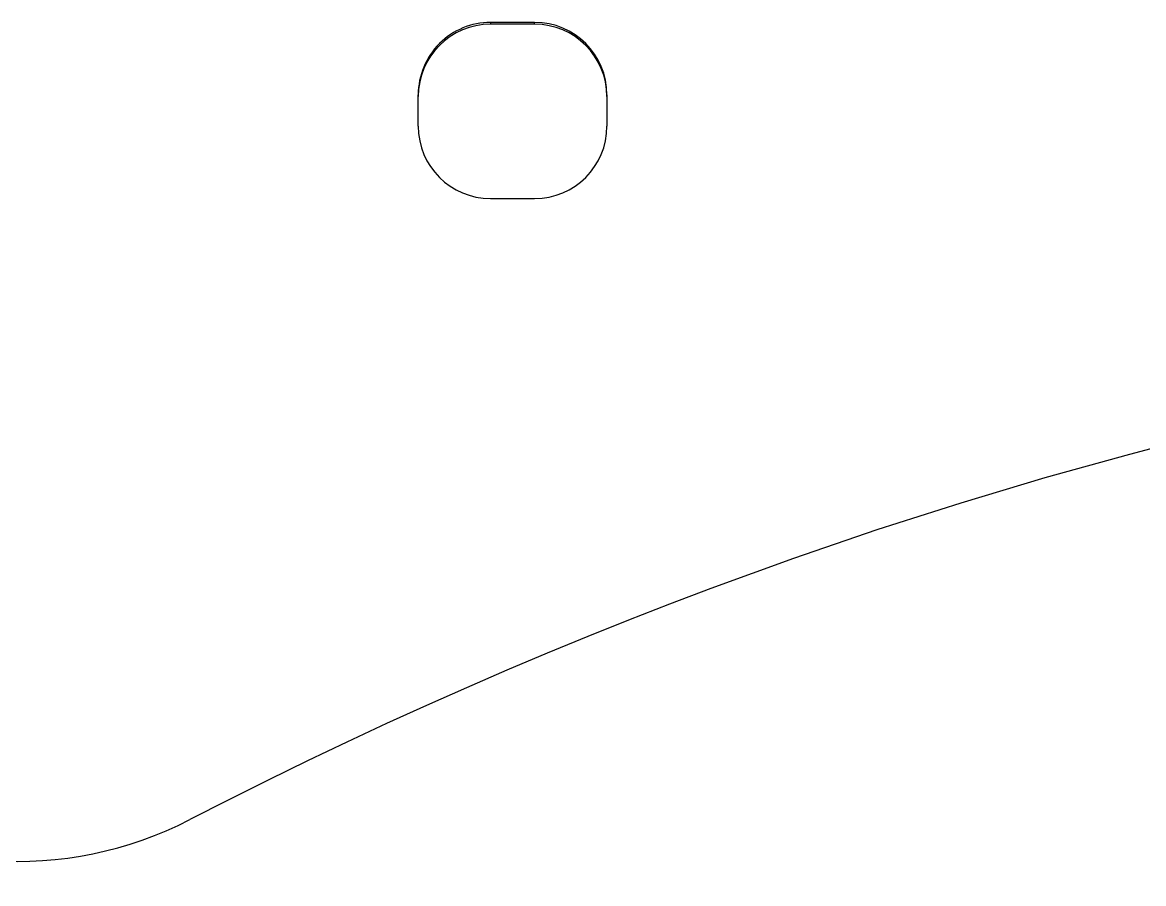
# Model space of a CAD drawing. Header units: millimetres. Extents: x 927 to 1533, y 508 to 795.
# Drawn here: x 1121.77 to 1139.59, y 618.42 to 632.11 of the extents above; entities that cross this region are included whole.
import ezdxf

# ---------------------------------------------------------------- set-up
doc = ezdxf.new("R2010")
doc.units = ezdxf.units.MM
doc.layers.add('激光切割', color=7, linetype='Continuous')

msp = doc.modelspace()

# ---------------------------------------------------------------- linework, layer by layer
at = {"layer": '激光切割', "color": 7}
for p, q in [((1129.211, 632.107), (1129.211, 632.078)), ((1129.911, 632.107), (1129.211, 632.107)), ((1129.911, 632.078), (1129.211, 632.078)), ((1129.911, 632.078), (1129.911, 632.107)), ((1128.061, 630.457), (1128.061, 630.957)), ((1131.061, 630.957), (1131.061, 630.457)), ((1129.211, 629.307), (1129.911, 629.307))]:
    msp.add_line(p, q, dxfattribs=at)
msp.add_lwpolyline([(1140.046, 625.416), (1139.37, 625.239), (1138.696, 625.055), (1138.024, 624.865), (1137.354, 624.668), (1136.685, 624.464), (1136.018, 624.254), (1135.353, 624.038), (1134.69, 623.815), (1134.028, 623.585), (1133.368, 623.349), (1132.711, 623.107), (1132.057, 622.859), (1131.406, 622.605), (1130.757, 622.345), (1130.112, 622.08), (1129.469, 621.808), (1128.83, 621.531), (1128.193, 621.249), (1127.559, 620.96), (1126.928, 620.666), (1126.299, 620.367), (1125.674, 620.062), (1125.051, 619.751), (1124.431, 619.435)], dxfattribs=at)
for centre, major_axis, start_param, end_param in [((1129.211, 630.957), (1.15, 0), 1.570796, 3.141593), ((1129.211, 630.928), (-1.15, 0), 4.712389, 6.283185), ((1129.911, 630.957), (1.15, 0), 0, 1.570796), ((1129.911, 630.928), (-1.15, 0), 3.141593, 4.712389), ((1129.211, 630.457), (1.15, 0), 3.141593, 4.712389), ((1129.911, 630.457), (1.15, 0), 4.712389, 6.283185), ((1121.684, 624.769), (-6, 0), 0.962291, 2.046356)]:
    msp.add_ellipse(centre, major_axis=major_axis, ratio=0.999953, start_param=start_param, end_param=end_param, dxfattribs=at)

doc.saveas('drawing.dxf')
